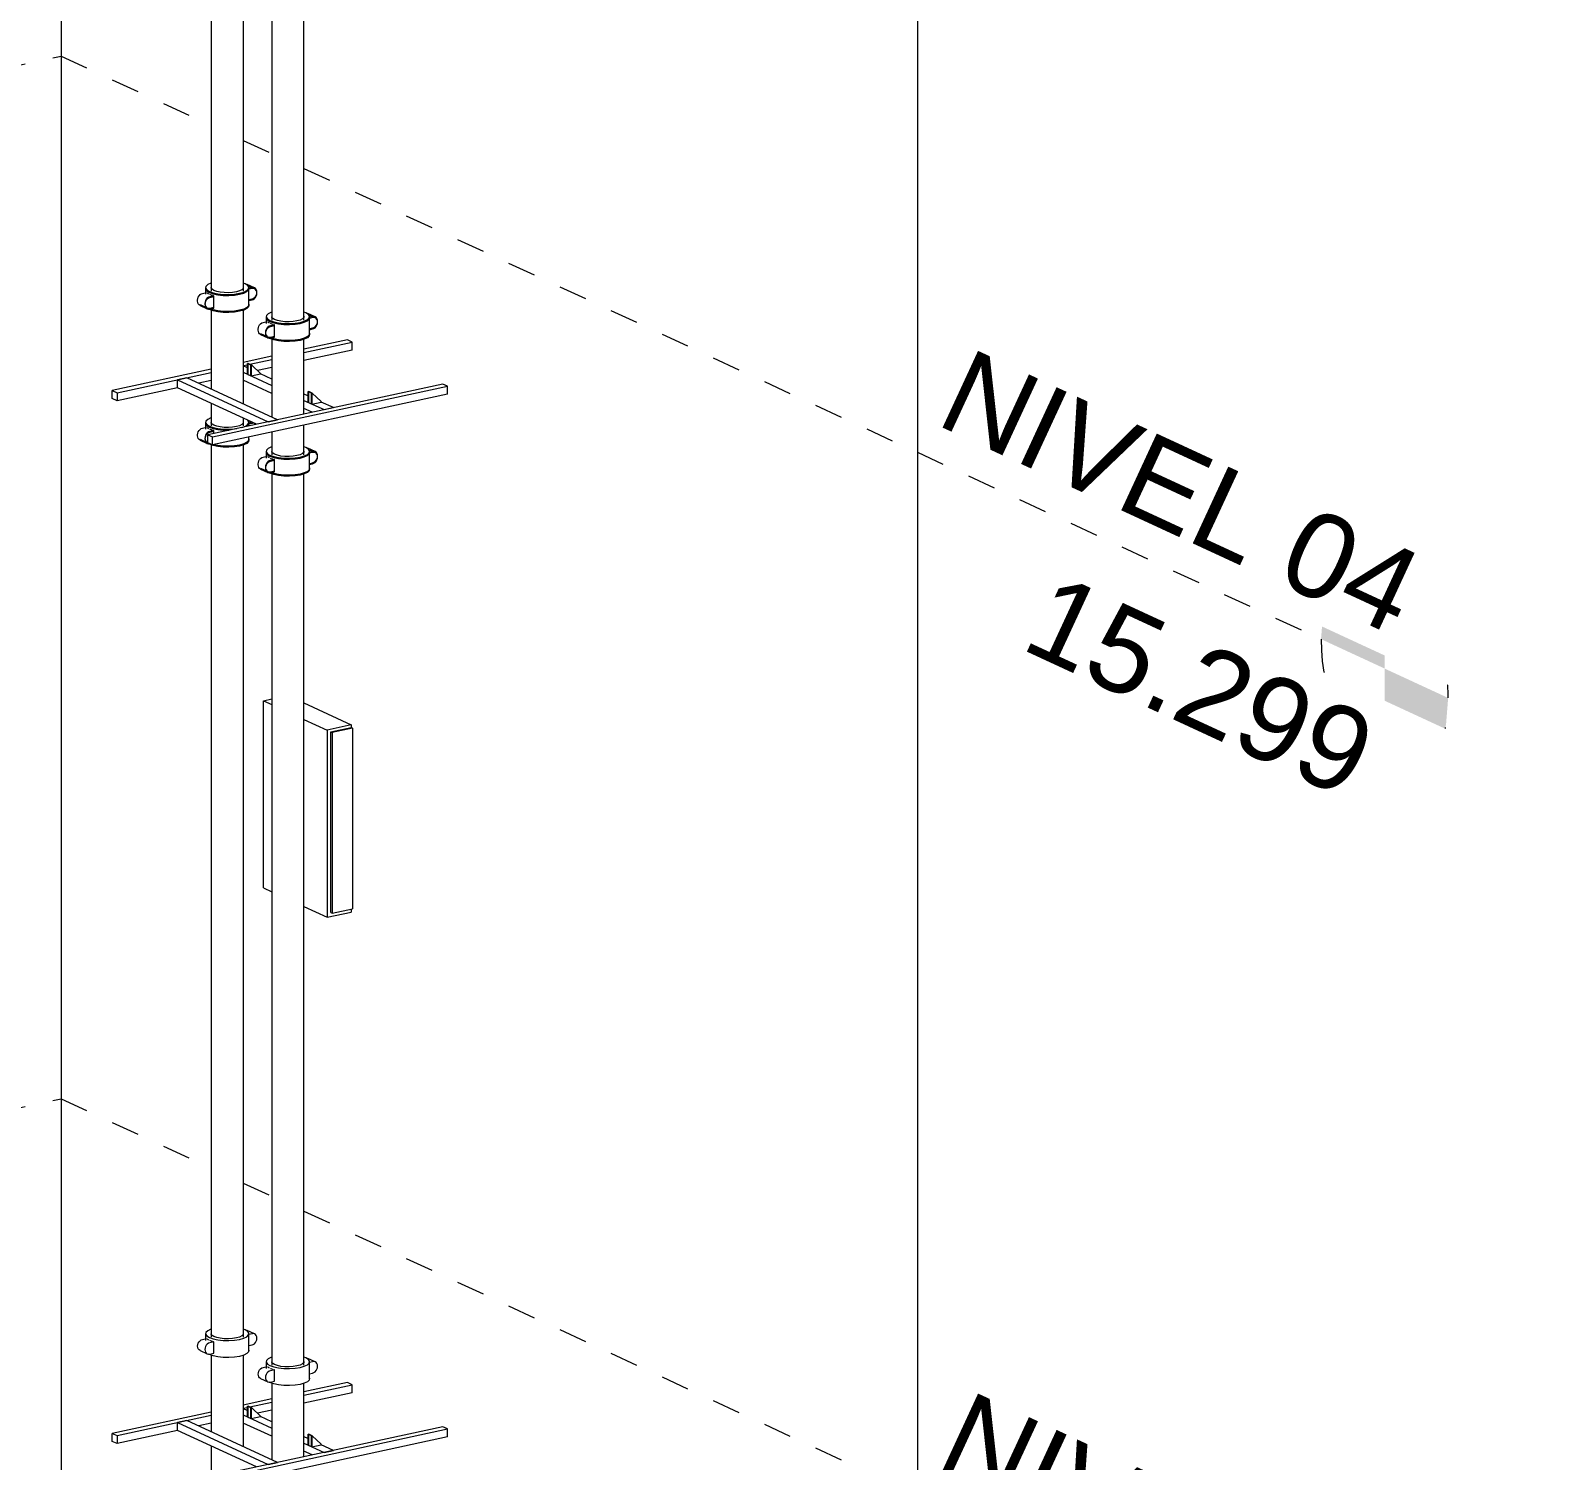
# Model space of a CAD drawing. Header units: metres. Extents: x 63 to 378, y -27 to 78.
# Drawn here: x 368.28 to 373.72, y -9.1 to -4.02 of the extents above; entities that cross this region are included whole.
import ezdxf

# ---------------------------------------------------------------- set-up
doc = ezdxf.new("R2010")
doc.units = ezdxf.units.M
doc.linetypes.add('Centre', pattern=[0.03175, 0.00635, -0.004763, 0.015875, -0.004763])
for name, color, linetype, lineweight in [('A-FLOR-LEVL', 7, 'Continuous', 9), ('M-EQPM', 7, 'Continuous', 18), ('P-PIPE', 7, 'Continuous', 18)]:
    doc.layers.add(name, color=color, linetype=linetype, lineweight=lineweight)
doc.layers.add('G-ANNO-SYMB', color=7, linetype='Continuous', lineweight=9, true_color=0x0091c9)
doc.styles.add('Arial_1', font='arial.ttf', dxfattribs={"height": 0.3})

# ---------------------------------------------------------------- blocks, each defined once
blk = doc.blocks.new('Victaulic-IPS-Rigid Coupling Style 07-W07-107 - Standard-V579-3D BUITRON TUBERIA')
at = {"layer": 'P-PIPE', "color": 1, "true_color": 0xff0000}
for p, q in [((25.7144, -8.6347), (25.7187, -8.6358)), ((25.7446, -8.6477), (25.7188, -8.6358)), ((25.5601, -8.6673), (25.5743, -8.6642)), ((25.5709, -8.647), (25.5709, -8.6708)), ((25.6001, -8.6761), (25.5858, -8.6792)), ((25.6001, -8.6761), (25.5987, -8.6758)), ((25.6001, -8.7163), (25.6001, -8.6761)), ((25.7357, -8.6469), (25.7246, -8.6493)), ((25.7246, -8.6894), (25.7357, -8.687)), ((25.7248, -8.7073), (25.7248, -8.647)), ((25.5512, -8.7066), (25.577, -8.7185)), ((25.5858, -8.7194), (25.6001, -8.7163))]:
    blk.add_line(p, q, dxfattribs=at)
for points in [[(25.5908, -8.6307, 0), (25.5895, -8.6312, 0), (25.5785, -8.6365, 0), (25.5723, -8.6425, 0), (25.5711, -8.6489, 0), (25.5753, -8.6551, 0), (25.5843, -8.6607, 0), (25.5977, -8.6655, 0), (25.6145, -8.6689, 0), (25.6336, -8.6709, 0), (25.6537, -8.6713, 0), (25.6733, -8.67, 0), (25.6913, -8.6671, 0)], [(25.7049, -8.6457, 0), (25.704, -8.6504, 0), (25.6994, -8.6549, 0), (25.6912, -8.6588, 0), (25.6801, -8.6619, 0)], [(25.6913, -8.6671, 0), (25.7062, -8.6629, 0), (25.7172, -8.6576, 0), (25.7235, -8.6515, 0), (25.7246, -8.6452, 0), (25.7205, -8.639, 0), (25.7114, -8.6333, 0), (25.7054, -8.6309, 0)], [(25.5513, -8.7066, 0), (25.5477, -8.7042, 0), (25.5449, -8.7007, 0), (25.5432, -8.6962, 0), (25.5426, -8.6911, 0), (25.5432, -8.6858, 0), (25.5449, -8.6806, 0), (25.5477, -8.6758, 0), (25.5513, -8.6718, 0), (25.5555, -8.6689, 0), (25.5601, -8.6673, 0)], [(25.5858, -8.6792, 0), (25.5813, -8.6809, 0), (25.5771, -8.6838, 0), (25.5735, -8.6877, 0), (25.5707, -8.6925, 0), (25.569, -8.6977, 0), (25.5684, -8.7031, 0), (25.569, -8.7081, 0), (25.5707, -8.7126, 0), (25.5735, -8.7161, 0), (25.5771, -8.7186, 0), (25.5813, -8.7197, 0), (25.5858, -8.7194, 0)], [(25.5827, -8.67, 0), (25.5803, -8.6687, 0), (25.5765, -8.6662, 0)], [(25.5951, -8.6748, 0), (25.589, -8.6727, 0), (25.586, -8.6715, 0)], [(25.6801, -8.6619, 0), (25.6668, -8.6641, 0), (25.6522, -8.665, 0), (25.6373, -8.6648, 0), (25.6231, -8.6633, 0), (25.6106, -8.6607, 0), (25.6007, -8.6572, 0), (25.594, -8.653, 0), (25.5909, -8.6484, 0), (25.5907, -8.647, 0)], [(25.7357, -8.687, 0), (25.7402, -8.6854, 0), (25.7444, -8.6825, 0), (25.7481, -8.6785, 0), (25.7508, -8.6737, 0), (25.7526, -8.6685, 0), (25.7532, -8.6632, 0), (25.7526, -8.6581, 0), (25.7508, -8.6537, 0), (25.7481, -8.6501, 0), (25.7444, -8.6477, 0), (25.7402, -8.6466, 0), (25.7357, -8.6469, 0)], [(25.6913, -8.7274, 0), (25.6733, -8.7302, 0), (25.6537, -8.7315, 0), (25.6336, -8.7312, 0), (25.6145, -8.7292, 0), (25.5977, -8.7257, 0), (25.5843, -8.721, 0), (25.5817, -8.7197, 0)], [(25.7246, -8.7054, 0), (25.7235, -8.7118, 0), (25.7172, -8.7178, 0), (25.7062, -8.7231, 0), (25.6913, -8.7274, 0)]]:
    blk.add_polyline3d(points, dxfattribs=at)
blk = doc.blocks.new('Victaulic-IPS-Rigid Coupling Style 07-W07-107 - Standard-V580-3D BUITRON TUBERIA')
at = {"layer": 'P-PIPE', "color": 11, "true_color": 0xff8080}
for p, q in [((25.786, -8.7465), (25.786, -8.7703)), ((25.9295, -8.7342), (25.9337, -8.7353)), ((25.9596, -8.7473), (25.9339, -8.7353)), ((25.9508, -8.7464), (25.9396, -8.7488)), ((25.9399, -8.8068), (25.9399, -8.7465)), ((25.7662, -8.8061), (25.792, -8.818)), ((25.7751, -8.7668), (25.7894, -8.7637)), ((25.8151, -8.7756), (25.8009, -8.7787)), ((25.8151, -8.7756), (25.8137, -8.7753)), ((25.8151, -8.8158), (25.8151, -8.7756)), ((25.9397, -8.7889), (25.9508, -8.7866)), ((25.8009, -8.8189), (25.8151, -8.8158))]:
    blk.add_line(p, q, dxfattribs=at)
for points in [[(25.8058, -8.7303, 0), (25.8046, -8.7307, 0), (25.7936, -8.736, 0), (25.7873, -8.742, 0), (25.7862, -8.7484, 0), (25.7903, -8.7546, 0), (25.7994, -8.7603, 0), (25.8128, -8.765, 0), (25.8296, -8.7685, 0), (25.8487, -8.7704, 0), (25.8687, -8.7708, 0), (25.8884, -8.7695, 0), (25.9063, -8.7666, 0)], [(25.8952, -8.7615, 0), (25.8819, -8.7636, 0), (25.8672, -8.7646, 0), (25.8524, -8.7643, 0), (25.8382, -8.7628, 0), (25.8257, -8.7602, 0), (25.8157, -8.7567, 0), (25.809, -8.7525, 0), (25.806, -8.7479, 0), (25.8058, -8.7466, 0)], [(25.9199, -8.7452, 0), (25.9191, -8.7499, 0), (25.9144, -8.7544, 0), (25.9063, -8.7583, 0), (25.8952, -8.7615, 0)], [(25.9063, -8.7666, 0), (25.9213, -8.7624, 0), (25.9323, -8.7571, 0), (25.9386, -8.7511, 0), (25.9397, -8.7447, 0), (25.9356, -8.7385, 0), (25.9265, -8.7328, 0), (25.9204, -8.7304, 0)], [(25.9508, -8.7866, 0), (25.9553, -8.7849, 0), (25.9595, -8.782, 0), (25.9631, -8.778, 0), (25.9659, -8.7732, 0), (25.9676, -8.768, 0), (25.9682, -8.7627, 0), (25.9676, -8.7576, 0), (25.9659, -8.7532, 0), (25.9631, -8.7496, 0), (25.9595, -8.7472, 0), (25.9553, -8.7461, 0), (25.9508, -8.7464, 0)], [(25.7664, -8.8061, 0), (25.7628, -8.8037, 0), (25.76, -8.8002, 0), (25.7582, -8.7957, 0), (25.7576, -8.7906, 0), (25.7582, -8.7853, 0), (25.76, -8.7801, 0), (25.7628, -8.7753, 0), (25.7664, -8.7714, 0), (25.7706, -8.7684, 0), (25.7751, -8.7668, 0)], [(25.8009, -8.7787, 0), (25.7964, -8.7804, 0), (25.7922, -8.7833, 0), (25.7885, -8.7873, 0), (25.7858, -8.792, 0), (25.784, -8.7972, 0), (25.7834, -8.8026, 0), (25.784, -8.8076, 0), (25.7858, -8.8121, 0), (25.7885, -8.8157, 0), (25.7922, -8.8181, 0), (25.7964, -8.8192, 0), (25.8009, -8.8189, 0)], [(25.7978, -8.7695, 0), (25.7953, -8.7682, 0), (25.7916, -8.7657, 0)], [(25.8101, -8.7743, 0), (25.8041, -8.7722, 0), (25.8011, -8.7711, 0)], [(25.9397, -8.805, 0), (25.9386, -8.8113, 0), (25.9323, -8.8173, 0), (25.9213, -8.8226, 0), (25.9063, -8.8269, 0)], [(25.9063, -8.8269, 0), (25.8884, -8.8297, 0), (25.8687, -8.831, 0), (25.8487, -8.8307, 0), (25.8296, -8.8287, 0), (25.8128, -8.8252, 0), (25.7994, -8.8205, 0), (25.7967, -8.8192, 0)]]:
    blk.add_polyline3d(points, dxfattribs=at)
blk = doc.blocks.new('Victaulic-IPS-Rigid Coupling Style 07-W07-107 - Standard-V581-3D BUITRON TUBERIA')
at = {"layer": 'P-PIPE', "color": 1, "true_color": 0xff0000}
for p, q in [((25.5601, -5.4342), (25.5743, -5.4311)), ((25.5709, -5.414), (25.5709, -5.4377)), ((25.6007, -5.4241), (25.594, -5.4199)), ((25.6106, -5.4277), (25.6007, -5.4241)), ((25.6231, -5.4302), (25.6106, -5.4277)), ((25.6373, -5.4317), (25.6231, -5.4302)), ((25.6522, -5.432), (25.6373, -5.4317)), ((25.6668, -5.431), (25.6522, -5.432)), ((25.6801, -5.4289), (25.6668, -5.431)), ((25.6912, -5.4257), (25.6801, -5.4289)), ((25.6994, -5.4218), (25.6912, -5.4257)), ((25.704, -5.4173), (25.6994, -5.4218)), ((25.7049, -5.4126), (25.704, -5.4173)), ((25.7357, -5.4138), (25.7246, -5.4162)), ((25.7248, -5.4263), (25.7248, -5.414)), ((25.5512, -5.4735), (25.577, -5.4854)), ((25.6001, -5.4431), (25.5859, -5.4461)), ((25.6001, -5.4431), (25.5987, -5.4427)), ((25.6001, -5.4532), (25.6001, -5.4431)), ((25.7248, -5.4742), (25.7248, -5.4662))]:
    blk.add_line(p, q, dxfattribs=at)
for points in [[(25.5427, -5.4599, 0), (25.5426, -5.4581, 0), (25.5432, -5.4527, 0), (25.5449, -5.4475, 0), (25.5477, -5.4428, 0), (25.5513, -5.4388, 0), (25.5556, -5.4359, 0), (25.5601, -5.4342, 0)], [(25.5907, -5.3977, 0), (25.5895, -5.3981, 0), (25.5785, -5.4034, 0), (25.5723, -5.4095, 0), (25.5711, -5.4158, 0), (25.5753, -5.422, 0), (25.5843, -5.4277, 0), (25.5977, -5.4324, 0), (25.6145, -5.4359, 0), (25.6336, -5.4379, 0), (25.6537, -5.4382, 0), (25.6734, -5.4369, 0), (25.6823, -5.4357, 0)], [(25.5827, -5.4369, 0), (25.5803, -5.4356, 0), (25.5765, -5.4331, 0)], [(25.594, -5.4199, 0), (25.5909, -5.4153, 0), (25.5907, -5.414, 0)], [(25.6995, -5.432, 0), (25.7063, -5.4298, 0), (25.7173, -5.4245, 0), (25.7235, -5.4185, 0), (25.7246, -5.4121, 0), (25.7213, -5.4067, 0)], [(25.5859, -5.4461, 0), (25.5813, -5.4478, 0), (25.5771, -5.4507, 0), (25.5735, -5.4547, 0), (25.5707, -5.4594, 0), (25.569, -5.4647, 0), (25.5684, -5.47, 0), (25.569, -5.4751, 0), (25.5707, -5.4795, 0), (25.5735, -5.4831, 0), (25.5771, -5.4855, 0), (25.5783, -5.486, 0)], [(25.5951, -5.4417, 0), (25.589, -5.4397, 0), (25.586, -5.4385, 0)], [(25.7246, -5.4724, 0), (25.7235, -5.4787, 0), (25.7173, -5.4847, 0), (25.7063, -5.4901, 0), (25.6913, -5.4943, 0)], [(25.6913, -5.4943, 0), (25.6734, -5.4972, 0), (25.6537, -5.4985, 0), (25.6336, -5.4981, 0), (25.6145, -5.4961, 0), (25.5999, -5.4932, 0)]]:
    blk.add_polyline3d(points, dxfattribs=at)
blk = doc.blocks.new('Victaulic-IPS-Rigid Coupling Style 07-W07-107 - Standard-V582-3D BUITRON TUBERIA')
at = {"layer": 'P-PIPE', "color": 1, "true_color": 0xff0000}
for p, q in [((25.5709, -5.4176), (25.5709, -5.4377)), ((25.7446, -5.4183), (25.7217, -5.4077)), ((25.7357, -5.4174), (25.7246, -5.4198)), ((25.7248, -5.4263), (25.7248, -5.4176)), ((25.5512, -5.4771), (25.577, -5.489)), ((25.6001, -5.4467), (25.5859, -5.4497)), ((25.6001, -5.4532), (25.6001, -5.4467)), ((25.7248, -5.4778), (25.7248, -5.4662))]:
    blk.add_line(p, q, dxfattribs=at)
for points in [[(25.5709, -5.4176, 0), (25.5711, -5.4194, 0), (25.5753, -5.4256, 0), (25.5843, -5.4313, 0), (25.5977, -5.436, 0), (25.6145, -5.4395, 0), (25.6336, -5.4415, 0), (25.6529, -5.4418, 0)], [(25.7176, -5.4279, 0), (25.7235, -5.4221, 0), (25.7246, -5.4157, 0)], [(25.7481, -5.4206, 0), (25.7444, -5.4182, 0), (25.7402, -5.4171, 0), (25.7357, -5.4174, 0)], [(25.5513, -5.4772, 0), (25.5477, -5.4748, 0), (25.5449, -5.4712, 0), (25.5432, -5.4667, 0), (25.5426, -5.4617, 0), (25.5427, -5.4598, 0)], [(25.5859, -5.4497, 0), (25.5813, -5.4514, 0), (25.5771, -5.4543, 0), (25.5735, -5.4583, 0), (25.5707, -5.4631, 0), (25.569, -5.4683, 0), (25.5684, -5.4736, 0), (25.569, -5.4787, 0), (25.5707, -5.4831, 0), (25.5735, -5.4867, 0), (25.5771, -5.4891, 0), (25.5813, -5.4902, 0), (25.5859, -5.4899, 0)], [(25.6913, -5.4979, 0), (25.6734, -5.5008, 0), (25.6537, -5.5021, 0), (25.6336, -5.5017, 0), (25.6145, -5.4997, 0), (25.5977, -5.4963, 0), (25.5843, -5.4915, 0), (25.5817, -5.4902, 0)], [(25.7246, -5.476, 0), (25.7235, -5.4823, 0), (25.7173, -5.4884, 0), (25.7063, -5.4937, 0), (25.6913, -5.4979, 0)]]:
    blk.add_polyline3d(points, dxfattribs=at)
blk = doc.blocks.new('Victaulic-IPS-Rigid Coupling Style 07-W07-107 - Standard-V583-3D BUITRON TUBERIA')
at = {"layer": 'P-PIPE', "color": 1, "true_color": 0xff0000}
for p, q in [((25.5709, -4.936), (25.5709, -4.9597)), ((25.7144, -4.9236), (25.7187, -4.9247)), ((25.7446, -4.9367), (25.7188, -4.9247)), ((25.7357, -4.9358), (25.7246, -4.9382)), ((25.7249, -4.9962), (25.7249, -4.936)), ((25.5512, -4.9955), (25.577, -5.0074)), ((25.5601, -4.9562), (25.5743, -4.9531)), ((25.6001, -4.9651), (25.5859, -4.9681)), ((25.6001, -4.9651), (25.5987, -4.9647)), ((25.6001, -5.0052), (25.6001, -4.9651)), ((25.7246, -4.9784), (25.7357, -4.976)), ((25.5859, -5.0083), (25.6001, -5.0052))]:
    blk.add_line(p, q, dxfattribs=at)
for points in [[(25.5908, -4.9197, 0), (25.5895, -4.9201, 0), (25.5785, -4.9254, 0), (25.5723, -4.9315, 0), (25.5711, -4.9378, 0), (25.5753, -4.944, 0), (25.5843, -4.9497, 0), (25.5977, -4.9544, 0), (25.6145, -4.9579, 0), (25.6336, -4.9599, 0), (25.6537, -4.9602, 0), (25.6734, -4.9589, 0), (25.6913, -4.956, 0)], [(25.6801, -4.9509, 0), (25.6668, -4.953, 0), (25.6522, -4.954, 0), (25.6373, -4.9537, 0), (25.6231, -4.9522, 0), (25.6106, -4.9497, 0), (25.6007, -4.9461, 0), (25.594, -4.9419, 0), (25.5909, -4.9373, 0), (25.5907, -4.936, 0)], [(25.7049, -4.9346, 0), (25.7041, -4.9393, 0), (25.6994, -4.9438, 0), (25.6912, -4.9477, 0), (25.6801, -4.9509, 0)], [(25.6913, -4.956, 0), (25.7063, -4.9518, 0), (25.7173, -4.9465, 0), (25.7235, -4.9405, 0), (25.7246, -4.9341, 0), (25.7205, -4.9279, 0), (25.7114, -4.9223, 0), (25.7054, -4.9198, 0)], [(25.7357, -4.976, 0), (25.7402, -4.9743, 0), (25.7444, -4.9714, 0), (25.7481, -4.9674, 0), (25.7508, -4.9627, 0), (25.7526, -4.9574, 0), (25.7532, -4.9521, 0), (25.7526, -4.947, 0), (25.7508, -4.9426, 0), (25.7481, -4.939, 0), (25.7444, -4.9366, 0), (25.7402, -4.9355, 0), (25.7357, -4.9358, 0)], [(25.5427, -4.9819, 0), (25.5426, -4.9801, 0), (25.5432, -4.9747, 0), (25.5449, -4.9695, 0), (25.5477, -4.9648, 0), (25.5513, -4.9608, 0), (25.5556, -4.9579, 0), (25.5601, -4.9562, 0)], [(25.5859, -4.9681, 0), (25.5813, -4.9698, 0), (25.5771, -4.9727, 0), (25.5735, -4.9767, 0), (25.5707, -4.9814, 0), (25.569, -4.9867, 0), (25.5684, -4.992, 0), (25.569, -4.9971, 0), (25.5707, -5.0015, 0), (25.5735, -5.0051, 0), (25.5771, -5.0075, 0), (25.5813, -5.0086, 0), (25.5859, -5.0083, 0)], [(25.5827, -4.9589, 0), (25.5803, -4.9576, 0), (25.5765, -4.9551, 0)], [(25.5951, -4.9637, 0), (25.589, -4.9617, 0), (25.5861, -4.9605, 0)], [(25.7246, -4.9944, 0), (25.7235, -5.0007, 0), (25.7173, -5.0067, 0), (25.7063, -5.0121, 0), (25.6913, -5.0163, 0)], [(25.6913, -5.0163, 0), (25.6734, -5.0192, 0), (25.6537, -5.0205, 0), (25.6336, -5.0201, 0), (25.6145, -5.0181, 0), (25.5977, -5.0147, 0), (25.588, -5.0115, 0)]]:
    blk.add_polyline3d(points, dxfattribs=at)
blk = doc.blocks.new('Victaulic-IPS-Rigid Coupling Style 07-W07-107 - Standard-V584-3D BUITRON TUBERIA')
at = {"layer": 'P-PIPE', "color": 1, "true_color": 0xff0000}
for p, q in [((25.5709, -4.9396), (25.5709, -4.9597)), ((25.7446, -4.9403), (25.7217, -4.9297)), ((25.7357, -4.9394), (25.7246, -4.9418)), ((25.7249, -4.9998), (25.7249, -4.9396)), ((25.5512, -4.9991), (25.577, -5.011)), ((25.6001, -4.9687), (25.5859, -4.9717)), ((25.6001, -5.0088), (25.6001, -4.9687)), ((25.7246, -4.982), (25.7357, -4.9796)), ((25.5859, -5.0119), (25.6001, -5.0088))]:
    blk.add_line(p, q, dxfattribs=at)
for points in [[(25.5709, -4.9396, 0), (25.5711, -4.9414, 0), (25.5753, -4.9476, 0), (25.5843, -4.9533, 0), (25.5977, -4.958, 0), (25.6145, -4.9615, 0), (25.6336, -4.9635, 0), (25.6537, -4.9638, 0), (25.6734, -4.9625, 0), (25.6913, -4.9597, 0)], [(25.6913, -4.9597, 0), (25.7063, -4.9554, 0), (25.7173, -4.9501, 0), (25.7235, -4.9441, 0), (25.7246, -4.9377, 0)], [(25.7357, -4.9796, 0), (25.7402, -4.9779, 0), (25.7444, -4.975, 0), (25.7481, -4.971, 0), (25.7508, -4.9663, 0), (25.7526, -4.9611, 0), (25.7532, -4.9557, 0), (25.7526, -4.9507, 0), (25.7508, -4.9462, 0), (25.7481, -4.9426, 0), (25.7444, -4.9402, 0), (25.7402, -4.9391, 0), (25.7357, -4.9394, 0)], [(25.5513, -4.9992, 0), (25.5477, -4.9968, 0), (25.5449, -4.9932, 0), (25.5432, -4.9887, 0), (25.5426, -4.9837, 0), (25.5427, -4.9818, 0)], [(25.5859, -4.9717, 0), (25.5813, -4.9734, 0), (25.5771, -4.9763, 0), (25.5735, -4.9803, 0), (25.5707, -4.9851, 0), (25.569, -4.9903, 0), (25.5684, -4.9956, 0), (25.569, -5.0007, 0), (25.5707, -5.0051, 0), (25.5735, -5.0087, 0), (25.5771, -5.0111, 0), (25.5813, -5.0122, 0), (25.5859, -5.0119, 0)], [(25.7246, -4.998, 0), (25.7235, -5.0043, 0), (25.7173, -5.0104, 0), (25.7063, -5.0157, 0), (25.6913, -5.0199, 0)], [(25.6913, -5.0199, 0), (25.6734, -5.0228, 0), (25.6537, -5.0241, 0), (25.6336, -5.0237, 0), (25.6145, -5.0217, 0), (25.5977, -5.0183, 0), (25.5843, -5.0135, 0), (25.5817, -5.0122, 0)]]:
    blk.add_polyline3d(points, dxfattribs=at)
blk = doc.blocks.new('Victaulic-IPS-Rigid Coupling Style 07-W07-107 - Standard-V585-3D BUITRON TUBERIA')
at = {"layer": 'P-PIPE', "color": 11, "true_color": 0xff8080}
for p, q in [((25.7751, -5.0593), (25.7894, -5.0563)), ((25.786, -5.0391), (25.786, -5.0628)), ((25.9295, -5.0267), (25.9337, -5.0278)), ((25.9596, -5.0398), (25.9339, -5.0279)), ((25.9508, -5.0389), (25.9396, -5.0413)), ((25.9399, -5.0993), (25.9399, -5.0391)), ((25.7662, -5.0986), (25.792, -5.1106)), ((25.8151, -5.0682), (25.8009, -5.0713)), ((25.8009, -5.1114), (25.8151, -5.1084)), ((25.8151, -5.0682), (25.8137, -5.0678)), ((25.8151, -5.1084), (25.8151, -5.0682)), ((25.9397, -5.0815), (25.9508, -5.0791))]:
    blk.add_line(p, q, dxfattribs=at)
for points in [[(25.8058, -5.0228, 0), (25.8046, -5.0232, 0), (25.7936, -5.0286, 0), (25.7873, -5.0346, 0), (25.7862, -5.0409, 0), (25.7903, -5.0471, 0), (25.7994, -5.0528, 0), (25.8128, -5.0575, 0), (25.8296, -5.061, 0), (25.8487, -5.063, 0), (25.8687, -5.0633, 0), (25.8884, -5.062, 0), (25.9063, -5.0592, 0)], [(25.8952, -5.054, 0), (25.8819, -5.0561, 0), (25.8672, -5.0571, 0), (25.8524, -5.0568, 0), (25.8382, -5.0554, 0), (25.8257, -5.0528, 0), (25.8157, -5.0493, 0), (25.809, -5.0451, 0), (25.806, -5.0405, 0), (25.8058, -5.0391, 0)], [(25.9199, -5.0377, 0), (25.9191, -5.0424, 0), (25.9144, -5.0469, 0), (25.9063, -5.0509, 0), (25.8952, -5.054, 0)], [(25.9063, -5.0592, 0), (25.9213, -5.0549, 0), (25.9323, -5.0496, 0), (25.9386, -5.0436, 0), (25.9397, -5.0373, 0), (25.9356, -5.031, 0), (25.9265, -5.0254, 0), (25.9204, -5.0229, 0)], [(25.9508, -5.0791, 0), (25.9553, -5.0774, 0), (25.9595, -5.0745, 0), (25.9631, -5.0706, 0), (25.9659, -5.0658, 0), (25.9676, -5.0606, 0), (25.9682, -5.0552, 0), (25.9676, -5.0502, 0), (25.9659, -5.0457, 0), (25.9631, -5.0422, 0), (25.9595, -5.0397, 0), (25.9553, -5.0386, 0), (25.9508, -5.0389, 0)], [(25.7577, -5.085, 0), (25.7576, -5.0832, 0), (25.7582, -5.0779, 0), (25.76, -5.0726, 0), (25.7628, -5.0679, 0), (25.7664, -5.0639, 0), (25.7706, -5.061, 0), (25.7751, -5.0593, 0)], [(25.8009, -5.0713, 0), (25.7964, -5.0729, 0), (25.7922, -5.0758, 0), (25.7885, -5.0798, 0), (25.7858, -5.0846, 0), (25.784, -5.0898, 0), (25.7834, -5.0951, 0), (25.784, -5.1002, 0), (25.7858, -5.1046, 0), (25.7885, -5.1082, 0), (25.7922, -5.1106, 0), (25.7964, -5.1117, 0), (25.8009, -5.1114, 0)], [(25.7978, -5.0621, 0), (25.7953, -5.0608, 0), (25.7916, -5.0582, 0)], [(25.8101, -5.0668, 0), (25.8041, -5.0648, 0), (25.8011, -5.0636, 0)], [(25.9397, -5.0975, 0), (25.9386, -5.1038, 0), (25.9323, -5.1099, 0), (25.9213, -5.1152, 0), (25.9063, -5.1194, 0)], [(25.9063, -5.1194, 0), (25.8884, -5.1223, 0), (25.8687, -5.1236, 0), (25.8487, -5.1232, 0), (25.8296, -5.1213, 0), (25.8128, -5.1178, 0), (25.803, -5.1146, 0)]]:
    blk.add_polyline3d(points, dxfattribs=at)
blk = doc.blocks.new('Victaulic-IPS-Rigid Coupling Style 07-W07-107 - Standard-V586-3D BUITRON TUBERIA')
at = {"layer": 'P-PIPE', "color": 11, "true_color": 0xff8080}
for p, q in [((25.786, -5.0427), (25.786, -5.0628)), ((25.9596, -5.0434), (25.9367, -5.0328)), ((25.9508, -5.0425), (25.9396, -5.045)), ((25.9399, -5.103), (25.9399, -5.0427)), ((25.7662, -5.1022), (25.792, -5.1142)), ((25.8151, -5.0718), (25.8009, -5.0749)), ((25.8151, -5.112), (25.8151, -5.0718)), ((25.9397, -5.0851), (25.9508, -5.0827)), ((25.8009, -5.115), (25.8151, -5.112))]:
    blk.add_line(p, q, dxfattribs=at)
for points in [[(25.786, -5.0427, 0), (25.7862, -5.0445, 0), (25.7903, -5.0508, 0), (25.7994, -5.0564, 0), (25.8128, -5.0611, 0), (25.8296, -5.0646, 0), (25.8487, -5.0666, 0), (25.8687, -5.067, 0), (25.8884, -5.0657, 0), (25.9063, -5.0628, 0)], [(25.9063, -5.0628, 0), (25.9213, -5.0586, 0), (25.9323, -5.0532, 0), (25.9386, -5.0472, 0), (25.9397, -5.0409, 0)], [(25.9508, -5.0827, 0), (25.9553, -5.0811, 0), (25.9595, -5.0781, 0), (25.9631, -5.0742, 0), (25.9659, -5.0694, 0), (25.9676, -5.0642, 0), (25.9682, -5.0589, 0), (25.9676, -5.0538, 0), (25.9659, -5.0493, 0), (25.9631, -5.0458, 0), (25.9595, -5.0434, 0), (25.9553, -5.0423, 0), (25.9508, -5.0425, 0)], [(25.7664, -5.1023, 0), (25.7628, -5.0999, 0), (25.76, -5.0963, 0), (25.7582, -5.0919, 0), (25.7576, -5.0868, 0), (25.7577, -5.085, 0)], [(25.8009, -5.0749, 0), (25.7964, -5.0765, 0), (25.7922, -5.0795, 0), (25.7885, -5.0834, 0), (25.7858, -5.0882, 0), (25.784, -5.0934, 0), (25.7834, -5.0987, 0), (25.784, -5.1038, 0), (25.7858, -5.1083, 0), (25.7885, -5.1118, 0), (25.7922, -5.1142, 0), (25.7964, -5.1153, 0), (25.8009, -5.115, 0)], [(25.9397, -5.1011, 0), (25.9386, -5.1075, 0), (25.9323, -5.1135, 0), (25.9213, -5.1188, 0), (25.9063, -5.123, 0)], [(25.9063, -5.123, 0), (25.8884, -5.1259, 0), (25.8687, -5.1272, 0), (25.8487, -5.1268, 0), (25.8296, -5.1249, 0), (25.8128, -5.1214, 0), (25.7994, -5.1167, 0), (25.7968, -5.1154, 0)]]:
    blk.add_polyline3d(points, dxfattribs=at)
blk = doc.blocks.new('Victaulic-IPS-Rigid Coupling Style 07-W07-107 - Standard-V587-3D BUITRON TUBERIA')
at = {"layer": 'P-PIPE', "color": 11, "true_color": 0xff8080}
for p, q in [((25.7751, -5.5373), (25.7894, -5.5343)), ((25.786, -5.5171), (25.786, -5.5408)), ((25.8151, -5.5462), (25.8009, -5.5493)), ((25.8157, -5.5273), (25.809, -5.5231)), ((25.8151, -5.5462), (25.8137, -5.5458)), ((25.8151, -5.5864), (25.8151, -5.5462)), ((25.8257, -5.5308), (25.8157, -5.5273)), ((25.8382, -5.5334), (25.8257, -5.5308)), ((25.8524, -5.5348), (25.8382, -5.5334)), ((25.8672, -5.5351), (25.8524, -5.5348)), ((25.8819, -5.5341), (25.8672, -5.5351)), ((25.8952, -5.532), (25.8819, -5.5341)), ((25.9063, -5.5289), (25.8952, -5.532)), ((25.9144, -5.5249), (25.9063, -5.5289)), ((25.9191, -5.5204), (25.9144, -5.5249)), ((25.9199, -5.5157), (25.9191, -5.5204)), ((25.9295, -5.5047), (25.9337, -5.5058)), ((25.9596, -5.5178), (25.9339, -5.5059)), ((25.9508, -5.5169), (25.9396, -5.5193)), ((25.9399, -5.5773), (25.9399, -5.5171)), ((25.7662, -5.5766), (25.792, -5.5886)), ((25.8009, -5.5894), (25.8151, -5.5864)), ((25.9397, -5.5595), (25.9508, -5.5571))]:
    blk.add_line(p, q, dxfattribs=at)
for points in [[(25.7577, -5.563, 0), (25.7576, -5.5612, 0), (25.7582, -5.5559, 0), (25.76, -5.5506, 0), (25.7628, -5.5459, 0), (25.7664, -5.5419, 0), (25.7706, -5.539, 0), (25.7751, -5.5373, 0)], [(25.8058, -5.5008, 0), (25.8046, -5.5012, 0), (25.7936, -5.5066, 0), (25.7873, -5.5126, 0), (25.7862, -5.5189, 0), (25.7903, -5.5251, 0), (25.7994, -5.5308, 0), (25.8128, -5.5355, 0), (25.8296, -5.539, 0), (25.8487, -5.541, 0), (25.8687, -5.5413, 0), (25.8884, -5.54, 0), (25.9063, -5.5372, 0)], [(25.7978, -5.5401, 0), (25.7953, -5.5388, 0), (25.7916, -5.5362, 0)], [(25.8101, -5.5448, 0), (25.8041, -5.5428, 0), (25.8011, -5.5416, 0)], [(25.809, -5.5231, 0), (25.806, -5.5185, 0), (25.8058, -5.5171, 0)], [(25.9063, -5.5372, 0), (25.9213, -5.5329, 0), (25.9323, -5.5276, 0), (25.9386, -5.5216, 0), (25.9397, -5.5153, 0), (25.9356, -5.509, 0), (25.9265, -5.5034, 0), (25.9204, -5.5009, 0)], [(25.9508, -5.5571, 0), (25.9553, -5.5554, 0), (25.9595, -5.5525, 0), (25.9631, -5.5486, 0), (25.9659, -5.5438, 0), (25.9676, -5.5386, 0), (25.9682, -5.5332, 0), (25.9676, -5.5282, 0), (25.9659, -5.5237, 0), (25.9631, -5.5202, 0), (25.9595, -5.5177, 0), (25.9553, -5.5166, 0), (25.9508, -5.5169, 0)], [(25.8009, -5.5493, 0), (25.7964, -5.5509, 0), (25.7922, -5.5538, 0), (25.7885, -5.5578, 0), (25.7858, -5.5626, 0), (25.784, -5.5678, 0), (25.7834, -5.5731, 0), (25.784, -5.5782, 0), (25.7858, -5.5827, 0), (25.7885, -5.5862, 0), (25.7922, -5.5886, 0), (25.7964, -5.5897, 0), (25.8009, -5.5894, 0)], [(25.9063, -5.5974, 0), (25.8884, -5.6003, 0), (25.8687, -5.6016, 0), (25.8487, -5.6012, 0), (25.8296, -5.5993, 0), (25.8128, -5.5958, 0), (25.803, -5.5926, 0)], [(25.9397, -5.5755, 0), (25.9386, -5.5818, 0), (25.9323, -5.5879, 0), (25.9213, -5.5932, 0), (25.9063, -5.5974, 0)]]:
    blk.add_polyline3d(points, dxfattribs=at)
blk = doc.blocks.new('soporte tuberia Ayura - 4_-2612578-3D BUITRON TUBERIA')
at = {"layer": 'P-PIPE'}
for p, q in [((26.0911, -8.8568), (25.9197, -8.8938)), ((26.0741, -8.8205), (25.9198, -8.8538)), ((25.9198, -8.8653), (26.0911, -8.8284)), ((26.0911, -8.8284), (26.0741, -8.8205)), ((26.0911, -8.8568), (26.0911, -8.8284)), ((25.806, -8.8784), (25.7049, -8.9002)), ((25.7049, -8.9117), (25.7195, -8.9085)), ((25.7195, -8.9198), (25.7049, -8.913)), ((25.7195, -8.9042), (25.7211, -8.9039)), ((25.7195, -8.9422), (25.7195, -8.9042)), ((25.7206, -8.9048), (25.7195, -8.9042)), ((25.7206, -8.9048), (25.7223, -8.9044)), ((25.7223, -8.9044), (25.7206, -8.9048)), ((25.7206, -8.9427), (25.7206, -8.9048)), ((25.7319, -8.91), (25.7206, -8.9048)), ((25.7206, -8.9048), (25.7206, -8.9427)), ((25.7211, -8.9039), (25.7223, -8.9044)), ((25.7336, -8.9096), (25.7223, -8.9044)), ((25.7275, -8.9068), (25.806, -8.8899)), ((25.7336, -8.9096), (25.7319, -8.91)), ((25.7319, -8.91), (25.7336, -8.9096)), ((25.7319, -8.91), (25.7319, -8.9479)), ((25.7319, -8.9479), (25.7319, -8.91)), ((25.733, -8.9105), (25.7319, -8.91)), ((25.7347, -8.9101), (25.733, -8.9105)), ((25.733, -8.9105), (25.733, -8.9484)), ((25.7336, -8.9096), (25.7347, -8.9101)), ((25.7661, -8.9394), (25.7347, -8.9101)), ((25.5909, -8.9248), (25.24, -9.0005)), ((25.2569, -9.0083), (25.5909, -8.9363)), ((25.5047, -8.9549), (25.4717, -8.962)), ((25.4717, -8.962), (25.7931, -9.1107)), ((25.4717, -8.9904), (25.4717, -8.962)), ((25.8261, -9.1036), (25.5047, -8.9549)), ((25.5909, -8.9647), (25.5467, -8.9743)), ((25.7049, -8.9354), (25.806, -8.9822)), ((25.806, -9.0107), (25.7049, -8.9639)), ((25.7206, -8.9427), (25.7195, -8.9422)), ((25.7206, -8.9427), (25.7319, -8.9479)), ((25.733, -8.9484), (25.7319, -8.9479)), ((25.733, -8.9484), (25.7661, -8.9413)), ((25.806, -8.9183), (25.7552, -8.9293)), ((25.7661, -8.9413), (25.7661, -8.9394)), ((25.806, -8.9598), (25.7661, -8.9413)), ((25.24, -9.0005), (25.2569, -9.0083)), ((25.24, -9.0289), (25.24, -9.0005)), ((25.4717, -8.9904), (25.2569, -9.0368)), ((25.2569, -9.0083), (25.2569, -9.0368)), ((25.7511, -9.1198), (25.4717, -8.9904)), ((26.4125, -8.9771), (25.5784, -9.157)), ((25.5953, -9.1649), (26.4294, -8.9849)), ((26.4294, -9.0134), (25.5953, -9.1933)), ((25.9346, -9.0193), (25.9199, -9.0125)), ((25.9346, -9.0037), (25.9362, -9.0034)), ((25.9346, -9.0417), (25.9346, -9.0037)), ((25.9357, -9.0043), (25.9346, -9.0037)), ((25.9357, -9.0043), (25.9373, -9.0039)), ((25.9373, -9.0039), (25.9357, -9.0043)), ((25.9357, -9.0422), (25.9357, -9.0043)), ((25.947, -9.0095), (25.9357, -9.0043)), ((25.9357, -9.0043), (25.9357, -9.0422)), ((25.9362, -9.0034), (25.9373, -9.0039)), ((25.9486, -9.0091), (25.9373, -9.0039)), ((25.9486, -9.0091), (25.947, -9.0095)), ((25.947, -9.0095), (25.9486, -9.0091)), ((25.947, -9.0095), (25.947, -9.0474)), ((25.947, -9.0474), (25.947, -9.0095)), ((25.9481, -9.01), (25.947, -9.0095)), ((25.9497, -9.0097), (25.9481, -9.01)), ((25.9481, -9.01), (25.9481, -9.048)), ((25.9486, -9.0091), (25.9497, -9.0097)), ((25.9811, -9.0389), (25.9497, -9.0097)), ((26.4294, -8.9849), (26.4125, -8.9771)), ((26.4294, -9.0134), (26.4294, -8.9849)), ((25.2569, -9.0368), (25.24, -9.0289)), ((25.9199, -9.0349), (25.9913, -9.068)), ((25.9493, -9.077), (25.9199, -9.0634)), ((25.9357, -9.0422), (25.9346, -9.0417)), ((25.9357, -9.0422), (25.947, -9.0474)), ((25.9481, -9.048), (25.947, -9.0474)), ((25.9481, -9.048), (25.9811, -9.0408)), ((25.9811, -9.0408), (25.9811, -9.0389)), ((26.0243, -9.0608), (25.9811, -9.0408)), ((25.9913, -9.068), (26.0243, -9.0608)), ((25.7931, -9.1107), (25.8261, -9.1036)), ((25.5784, -9.157), (25.5953, -9.1649)), ((25.5784, -9.1855), (25.5784, -9.157)), ((25.5953, -9.1933), (25.5784, -9.1855)), ((25.5953, -9.1933), (25.5953, -9.1649))]:
    blk.add_line(p, q, dxfattribs=at)
blk = doc.blocks.new('soporte tuberia Ayura - 4_-V668-3D BUITRON TUBERIA')
at = {"layer": 'P-PIPE'}
for p, q in [((26.0911, -5.1577), (25.9197, -5.1947)), ((26.0741, -5.1214), (25.9198, -5.1547)), ((25.9198, -5.1662), (26.0911, -5.1292)), ((26.0911, -5.1292), (26.0741, -5.1214)), ((26.0911, -5.1577), (26.0911, -5.1292)), ((25.806, -5.1793), (25.7049, -5.2011)), ((25.7049, -5.2125), (25.7195, -5.2094)), ((25.7195, -5.2206), (25.7049, -5.2139)), ((25.7195, -5.2051), (25.7211, -5.2047)), ((25.7195, -5.243), (25.7195, -5.2051)), ((25.7206, -5.2056), (25.7195, -5.2051)), ((25.7206, -5.2056), (25.7223, -5.2053)), ((25.7223, -5.2053), (25.7206, -5.2056)), ((25.7206, -5.2436), (25.7206, -5.2056)), ((25.7319, -5.2108), (25.7206, -5.2056)), ((25.7206, -5.2056), (25.7206, -5.2436)), ((25.7211, -5.2047), (25.7223, -5.2053)), ((25.7336, -5.2105), (25.7223, -5.2053)), ((25.7275, -5.2077), (25.806, -5.1907)), ((25.7336, -5.2105), (25.7319, -5.2108)), ((25.7319, -5.2108), (25.7336, -5.2105)), ((25.7319, -5.2108), (25.7319, -5.2488)), ((25.7319, -5.2488), (25.7319, -5.2108)), ((25.733, -5.2114), (25.7319, -5.2108)), ((25.7347, -5.211), (25.733, -5.2114)), ((25.733, -5.2114), (25.733, -5.2493)), ((25.7336, -5.2105), (25.7347, -5.211)), ((25.7661, -5.2403), (25.7347, -5.211)), ((25.806, -5.2192), (25.7552, -5.2301)), ((25.5909, -5.2256), (25.24, -5.3013)), ((25.2569, -5.3092), (25.5909, -5.2371)), ((25.5047, -5.2557), (25.4717, -5.2628)), ((25.4717, -5.2628), (25.7931, -5.4116)), ((25.4717, -5.2913), (25.4717, -5.2628)), ((25.8261, -5.4044), (25.5047, -5.2557)), ((25.5909, -5.2656), (25.5467, -5.2751)), ((25.7049, -5.2363), (25.806, -5.2831)), ((25.806, -5.3115), (25.7049, -5.2647)), ((25.7206, -5.2436), (25.7195, -5.243)), ((25.7206, -5.2436), (25.7319, -5.2488)), ((25.733, -5.2493), (25.7319, -5.2488)), ((25.733, -5.2493), (25.7661, -5.2422)), ((25.7661, -5.2422), (25.7661, -5.2403)), ((25.806, -5.2606), (25.7661, -5.2422)), ((25.24, -5.3013), (25.2569, -5.3092)), ((25.24, -5.3298), (25.24, -5.3013)), ((25.4717, -5.2913), (25.2569, -5.3376)), ((25.2569, -5.3092), (25.2569, -5.3376)), ((25.7511, -5.4206), (25.4717, -5.2913)), ((26.4125, -5.278), (25.5784, -5.4579)), ((25.5953, -5.4657), (26.4294, -5.2858)), ((26.4294, -5.3142), (25.5953, -5.4942)), ((25.9346, -5.3202), (25.9199, -5.3134)), ((25.9346, -5.3046), (25.9362, -5.3043)), ((25.9346, -5.3426), (25.9346, -5.3046)), ((25.9357, -5.3051), (25.9346, -5.3046)), ((25.9357, -5.3051), (25.9373, -5.3048)), ((25.9373, -5.3048), (25.9357, -5.3051)), ((25.9357, -5.3431), (25.9357, -5.3051)), ((25.947, -5.3104), (25.9357, -5.3051)), ((25.9357, -5.3051), (25.9357, -5.3431)), ((25.9362, -5.3043), (25.9373, -5.3048)), ((25.9486, -5.31), (25.9373, -5.3048)), ((25.9486, -5.31), (25.947, -5.3104)), ((25.947, -5.3104), (25.9486, -5.31)), ((25.947, -5.3104), (25.947, -5.3483)), ((25.947, -5.3483), (25.947, -5.3104)), ((25.9481, -5.3109), (25.947, -5.3104)), ((25.9497, -5.3105), (25.9481, -5.3109)), ((25.9481, -5.3109), (25.9481, -5.3488)), ((25.9486, -5.31), (25.9497, -5.3105)), ((25.9811, -5.3398), (25.9497, -5.3105)), ((26.4294, -5.2858), (26.4125, -5.278)), ((26.4294, -5.3142), (26.4294, -5.2858)), ((25.2569, -5.3376), (25.24, -5.3298)), ((25.9199, -5.3358), (25.9913, -5.3688)), ((25.9493, -5.3779), (25.9199, -5.3643)), ((25.9357, -5.3431), (25.9346, -5.3426)), ((25.9357, -5.3431), (25.947, -5.3483)), ((25.9481, -5.3488), (25.947, -5.3483)), ((25.9481, -5.3488), (25.9811, -5.3417)), ((25.9811, -5.3417), (25.9811, -5.3398)), ((26.0243, -5.3617), (25.9811, -5.3417)), ((25.9913, -5.3688), (26.0243, -5.3617)), ((25.7931, -5.4116), (25.8261, -5.4044)), ((25.5784, -5.4579), (25.5953, -5.4657)), ((25.5784, -5.4864), (25.5784, -5.4579)), ((25.5953, -5.4942), (25.5784, -5.4864)), ((25.5953, -5.4942), (25.5953, -5.4657))]:
    blk.add_line(p, q, dxfattribs=at)
blk = doc.blocks.new('TAA - Ayura Etapa 3 - TAA - Ayura Etapa 3-2429334-3D BUITRON TUBERIA')
at = {"layer": 'M-EQPM'}
for p, q in [((25.777, -6.4013), (25.806, -6.3951)), ((25.777, -6.4013), (25.806, -6.4147)), ((25.777, -7.0655), (25.777, -6.4013)), ((25.9197, -6.4094), (26.088, -6.4873)), ((25.9199, -6.4675), (26.0025, -6.5057)), ((26.088, -6.4873), (26.0025, -6.5057)), ((26.0025, -6.5057), (26.0025, -7.1699)), ((26.0159, -6.5123), (26.088, -6.4968)), ((26.0159, -6.5123), (26.0204, -6.5144)), ((26.0159, -7.1527), (26.0159, -6.5123)), ((26.0924, -6.4988), (26.0204, -6.5144)), ((26.0204, -6.5144), (26.0204, -7.1548)), ((26.088, -6.4873), (26.088, -6.4968)), ((26.088, -6.4968), (26.0924, -6.4988)), ((26.0924, -6.4988), (26.0924, -7.1392)), ((25.777, -7.0655), (25.806, -7.0789)), ((25.9199, -7.1316), (26.0025, -7.1699)), ((26.0025, -7.1699), (26.088, -7.1514)), ((26.0159, -7.1527), (26.0204, -7.1548)), ((26.0204, -7.1548), (26.0924, -7.1392)), ((26.088, -7.1402), (26.088, -7.1514))]:
    blk.add_line(p, q, dxfattribs=at)
blk = doc.blocks.new('Level - M_Level Head - Circle-24867-3D BUITRON TUBERIA')
at = {"layer": 'A-FLOR-LEVL'}
for points in [[(29.754, -16.8176), (29.754, -16.4381), (29.6956, -16.424), (29.6412, -16.4367), (29.5945, -16.4754), (29.5587, -16.5374), (29.5361, -16.6185), (29.5284, -16.7132)], [(29.8124, -17.2112), (29.8668, -17.1984), (29.9135, -17.1597), (29.9493, -17.0977), (29.9719, -17.0166), (29.9795, -16.9219), (29.754, -16.8176), (29.754, -17.1971)]]:
    blk.add_hatch(color=256, dxfattribs=at).paths.add_polyline_path(points)
for start_param, end_param in [(0.199785, 0.308213), (6.190523, 6.284099), (4.329106, 5.899903), (0.496018, 0.604446), (0.803317, 0.896893), (1.187514, 2.75831), (3.94491, 4.038486), (3.63761, 3.746039), (3.341378, 3.449806), (3.04893, 3.142506)]:
    blk.add_ellipse((29.754, -16.8176), major_axis=(-0.0843, 0.391), ratio=0.534993, start_param=start_param, end_param=end_param, dxfattribs=at)

msp = doc.modelspace()

# ---------------------------------------------------------------- linework, layer by layer
at = {"layer": 'A-FLOR-LEVL', "linetype": 'Centre'}
for p, q in [((365.0343, -4.8375), (368.3871, -4.1143)), ((368.3871, -4.1143), (368.9199, -4.3608)), ((369.0338, -4.4136), (369.1349, -4.4603)), ((369.2489, -4.5131), (371.4251, -5.5201)), ((371.4251, -5.5201), (372.8574, -6.1829)), ((365.0343, -8.5367), (368.3871, -7.8134)), ((368.3871, -7.8134), (368.9198, -8.0599)), ((369.0338, -8.1127), (369.1349, -8.1595)), ((369.2489, -8.2122), (371.4251, -9.2192))]:
    msp.add_line(p, q, dxfattribs=at)
at = {"layer": 'G-ANNO-SYMB'}
msp.add_line((368.3871, 19.1381), (368.3871, -15.897), dxfattribs=at)
at = {"layer": 'P-PIPE', "color": 1, "true_color": 0xff0000}
for p, q in [((369.034, -4.948), (369.034, -1.7831)), ((368.9197, -1.8004), (368.9197, -4.948)), ((368.9197, -5.0158), (368.9197, -5.2955)), ((369.034, -5.3484), (369.034, -5.016)), ((368.9197, -5.3464), (368.9197, -5.426)), ((369.034, -5.426), (369.034, -5.3993)), ((368.9197, -5.4938), (368.9197, -8.6591)), ((369.034, -8.6591), (369.034, -5.494)), ((368.9197, -8.7238), (368.9197, -8.9947)), ((369.034, -9.0476), (369.034, -8.7238)), ((368.9197, -9.0455), (368.9197, -9.1335))]:
    msp.add_line(p, q, dxfattribs=at)
at = {"layer": 'P-PIPE', "color": 11, "true_color": 0xff8080}
for p, q in [((369.1347, -1.8824), (369.1347, -5.0511)), ((369.249, -5.0511), (369.249, -1.8826)), ((369.1347, -5.1189), (369.1347, -5.395)), ((369.249, -5.3842), (369.249, -5.1191)), ((369.249, -5.5291), (369.249, -5.4241)), ((369.1347, -5.4488), (369.1347, -5.5291)), ((369.1347, -5.5969), (369.1347, -8.7586)), ((369.249, -8.7586), (369.249, -5.5971)), ((369.1347, -8.8228), (369.1347, -9.0942)), ((369.249, -9.0833), (369.249, -8.823))]:
    msp.add_line(p, q, dxfattribs=at)

# ---------------------------------------------------------------- block references
at = {"layer": 'A-FLOR-LEVL'}
msp.add_blockref('Level - M_Level Head - Circle-24867-3D BUITRON TUBERIA', (343.3289, 10.5303), dxfattribs=at)
at = {"layer": 'M-EQPM'}
msp.add_blockref('TAA - Ayura Etapa 3 - TAA - Ayura Etapa 3-2429334-3D BUITRON TUBERIA', (343.3289, 0), dxfattribs=at)
at = {"layer": 'P-PIPE', "color": 1, "true_color": 0xff0000}
for name in ['Victaulic-IPS-Rigid Coupling Style 07-W07-107 - Standard-V583-3D BUITRON TUBERIA', 'Victaulic-IPS-Rigid Coupling Style 07-W07-107 - Standard-V584-3D BUITRON TUBERIA', 'Victaulic-IPS-Rigid Coupling Style 07-W07-107 - Standard-V581-3D BUITRON TUBERIA', 'Victaulic-IPS-Rigid Coupling Style 07-W07-107 - Standard-V582-3D BUITRON TUBERIA', 'Victaulic-IPS-Rigid Coupling Style 07-W07-107 - Standard-V579-3D BUITRON TUBERIA']:
    msp.add_blockref(name, (343.3289, 0), dxfattribs=at)
at = {"layer": 'P-PIPE', "color": 11, "true_color": 0xff8080}
for name, p in [('Victaulic-IPS-Rigid Coupling Style 07-W07-107 - Standard-V585-3D BUITRON TUBERIA', (343.3289, 0)), ('Victaulic-IPS-Rigid Coupling Style 07-W07-107 - Standard-V586-3D BUITRON TUBERIA', (343.3289, 0)), ('Victaulic-IPS-Rigid Coupling Style 07-W07-107 - Standard-V587-3D BUITRON TUBERIA', (343.3289, 0)), ('Victaulic-IPS-Rigid Coupling Style 07-W07-107 - Standard-V586-3D BUITRON TUBERIA', (343.3289, -0.478)), ('Victaulic-IPS-Rigid Coupling Style 07-W07-107 - Standard-V580-3D BUITRON TUBERIA', (343.3289, 0))]:
    msp.add_blockref(name, p, dxfattribs=at)
at = {"layer": 'P-PIPE'}
for name in ['soporte tuberia Ayura - 4_-V668-3D BUITRON TUBERIA', 'soporte tuberia Ayura - 4_-2612578-3D BUITRON TUBERIA']:
    msp.add_blockref(name, (343.3289, 0), dxfattribs=at)

# ---------------------------------------------------------------- next in the draw order: texts
at = {"layer": 'A-FLOR-LEVL', "char_height": 0.3, "width": 2.212657, "attachment_point": 1, "rotation": 335.1681, "style": 'Arial_1', "bg_fill": 3, "box_fill_scale": 1.25, "bg_fill_color": 256, "bg_fill_true_color": 13158600, "bg_fill_transparency": 0}
for s, insert in [('NIVEL 04', (371.6094, -5.1458)), ('NIVEL 03', (371.6094, -8.8449))]:
    msp.add_mtext(s, dxfattribs=dict(at, insert=insert))

# ---------------------------------------------------------------- next in the draw order: linework, layer by layer
at = {"layer": 'G-ANNO-SYMB'}
msp.add_line((371.4251, 17.7322), (371.4251, -17.3029), dxfattribs=at)

# ---------------------------------------------------------------- next in the draw order: texts
at = {"layer": 'A-FLOR-LEVL', "insert": (371.9109, -5.9417), "char_height": 0.3, "width": 1.587341, "attachment_point": 1, "rotation": 335.1681, "style": 'Arial_1', "bg_fill": 3, "box_fill_scale": 1.25, "bg_fill_color": 256, "bg_fill_true_color": 13158600, "bg_fill_transparency": 0}
msp.add_mtext('15.299', dxfattribs=at)

doc.saveas('drawing.dxf')
